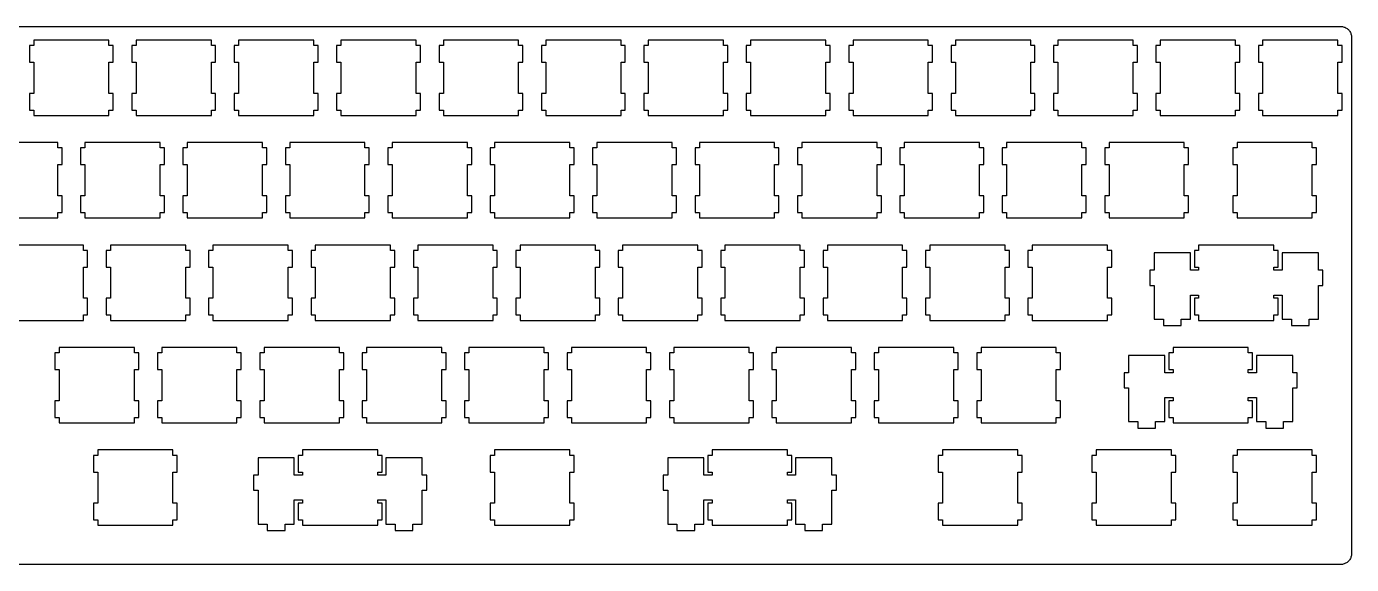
# Model space of a CAD drawing. Extents: x 0 to 391, y 0 to 100.
# Drawn here: x 144.2 to 390.6, y 0.4 to 100.4 of the extents above; entities that cross this region are included whole.
import ezdxf

# ---------------------------------------------------------------- set-up
doc = ezdxf.new("R2010")
doc.units = 0
doc.layers.get('0').update_dxf_attribs({"linetype": 'CONTINUOUS'})

msp = doc.modelspace()

# ---------------------------------------------------------------- linework, layer by layer
at = {"color": 0}
for p, q in [((2.096, 100.446), (388.624, 100.446)), ((388.624, 100.446), (388.779, 100.44)), ((388.779, 100.44), (388.934, 100.422)), ((388.934, 100.422), (389.089, 100.391)), ((389.089, 100.391), (389.241, 100.349)), ((389.241, 100.349), (389.386, 100.294)), ((389.386, 100.294), (389.53, 100.229)), ((389.53, 100.229), (389.664, 100.152)), ((389.664, 100.152), (389.795, 100.065)), ((389.795, 100.065), (389.922, 99.967)), ((389.922, 99.967), (390.035, 99.8608)), ((390.035, 99.8608), (390.14, 99.7451)), ((390.14, 99.7451), (390.239, 99.6227)), ((390.239, 99.6227), (390.327, 99.4915)), ((390.327, 99.4915), (390.405, 99.3539)), ((390.405, 99.3539), (390.469, 99.2117)), ((390.469, 99.2117), (390.525, 99.0656)), ((390.525, 99.0656), (390.564, 98.9129)), ((390.564, 98.9129), (390.596, 98.7598)), ((390.596, 98.7598), (390.613, 98.6028)), ((390.613, 98.6028), (390.62, 98.4458)), ((145.496, 96.9215), (144.695, 96.9215)), ((144.695, 96.9215), (144.695, 93.8209)), ((145.496, 97.9205), (145.496, 96.9215)), ((159.495, 97.9205), (145.496, 97.9205)), ((159.495, 96.9215), (159.495, 97.9205)), ((160.296, 96.9215), (159.495, 96.9215)), ((160.296, 93.8209), (160.296, 96.9215)), ((164.546, 96.9215), (163.745, 96.9215)), ((163.745, 96.9215), (163.745, 93.8209)), ((164.546, 97.9205), (164.546, 96.9215)), ((178.545, 97.9205), (164.546, 97.9205)), ((178.545, 96.9215), (178.545, 97.9205)), ((179.346, 96.9215), (178.545, 96.9215)), ((179.346, 93.8209), (179.346, 96.9215)), ((183.596, 96.9215), (182.795, 96.9215)), ((182.795, 96.9215), (182.795, 93.8209)), ((183.596, 97.9205), (183.596, 96.9215)), ((197.595, 97.9205), (183.596, 97.9205)), ((197.595, 96.9215), (197.595, 97.9205)), ((198.396, 96.9215), (197.595, 96.9215)), ((198.396, 93.8209), (198.396, 96.9215)), ((202.646, 96.9215), (201.845, 96.9215)), ((201.845, 96.9215), (201.845, 93.8209)), ((202.646, 97.9205), (202.646, 96.9215)), ((216.645, 97.9205), (202.646, 97.9205)), ((216.645, 96.9215), (216.645, 97.9205)), ((217.446, 96.9215), (216.645, 96.9215)), ((217.446, 93.8209), (217.446, 96.9215)), ((221.696, 96.9215), (220.895, 96.9215)), ((220.895, 96.9215), (220.895, 93.8209)), ((221.696, 97.9205), (221.696, 96.9215)), ((235.695, 97.9205), (221.696, 97.9205)), ((235.695, 96.9215), (235.695, 97.9205)), ((236.496, 96.9215), (235.695, 96.9215)), ((236.496, 93.8209), (236.496, 96.9215)), ((240.746, 96.9215), (239.945, 96.9215)), ((239.945, 96.9215), (239.945, 93.8209)), ((240.746, 97.9205), (240.746, 96.9215)), ((254.744, 97.9205), (240.746, 97.9205)), ((254.744, 96.9215), (254.744, 97.9205)), ((255.546, 96.9215), (254.744, 96.9215)), ((255.546, 93.8209), (255.546, 96.9215)), ((259.796, 96.9215), (258.995, 96.9215)), ((258.995, 96.9215), (258.995, 93.8209)), ((259.796, 97.9205), (259.796, 96.9215)), ((273.795, 97.9205), (259.796, 97.9205)), ((273.795, 96.9215), (273.795, 97.9205)), ((274.596, 96.9215), (273.795, 96.9215)), ((274.596, 93.8209), (274.596, 96.9215)), ((278.846, 96.9215), (278.045, 96.9215)), ((278.045, 96.9215), (278.045, 93.8209)), ((278.846, 97.9205), (278.846, 96.9215)), ((292.845, 97.9205), (278.846, 97.9205)), ((292.845, 96.9215), (292.845, 97.9205)), ((293.646, 96.9215), (292.845, 96.9215)), ((293.646, 93.8209), (293.646, 96.9215)), ((297.896, 96.9215), (297.095, 96.9215)), ((297.095, 96.9215), (297.095, 93.8209)), ((297.896, 97.9205), (297.896, 96.9215)), ((311.895, 97.9205), (297.896, 97.9205)), ((311.895, 96.9215), (311.895, 97.9205)), ((312.696, 96.9215), (311.895, 96.9215)), ((312.696, 93.8209), (312.696, 96.9215)), ((316.946, 96.9215), (316.145, 96.9215)), ((316.145, 96.9215), (316.145, 93.8209)), ((316.946, 97.9205), (316.946, 96.9215)), ((330.945, 97.9205), (316.946, 97.9205)), ((330.945, 96.9215), (330.945, 97.9205)), ((331.746, 96.9215), (330.945, 96.9215)), ((331.746, 93.8209), (331.746, 96.9215)), ((335.996, 96.9215), (335.195, 96.9215)), ((335.195, 96.9215), (335.195, 93.8209)), ((335.996, 97.9205), (335.996, 96.9215)), ((349.995, 97.9205), (335.996, 97.9205)), ((349.995, 96.9215), (349.995, 97.9205)), ((350.796, 96.9215), (349.995, 96.9215)), ((350.796, 93.8209), (350.796, 96.9215)), ((355.046, 96.9215), (354.245, 96.9215)), ((354.245, 96.9215), (354.245, 93.8209)), ((355.046, 97.9205), (355.046, 96.9215)), ((369.044, 97.9205), (355.046, 97.9205)), ((369.044, 96.9215), (369.044, 97.9205)), ((369.845, 96.9215), (369.044, 96.9215)), ((369.845, 93.8209), (369.845, 96.9215)), ((374.096, 96.9215), (373.295, 96.9215)), ((373.295, 96.9215), (373.295, 93.8209)), ((374.096, 97.9205), (374.096, 96.9215)), ((388.094, 97.9205), (374.096, 97.9205)), ((388.094, 96.9215), (388.094, 97.9205)), ((388.895, 96.9215), (388.094, 96.9215)), ((388.895, 93.8209), (388.895, 96.9215)), ((390.62, 98.4458), (390.62, 2.43362)), ((144.695, 93.8209), (145.496, 93.8209)), ((145.496, 93.8209), (145.496, 88.0209)), ((159.495, 88.0209), (159.495, 93.8209)), ((159.495, 93.8209), (160.296, 93.8209)), ((163.745, 93.8209), (164.546, 93.8209)), ((164.546, 93.8209), (164.546, 88.0209)), ((178.545, 88.0209), (178.545, 93.8209)), ((178.545, 93.8209), (179.346, 93.8209)), ((182.795, 93.8209), (183.596, 93.8209)), ((183.596, 93.8209), (183.596, 88.0209)), ((197.595, 88.0209), (197.595, 93.8209)), ((197.595, 93.8209), (198.396, 93.8209)), ((201.845, 93.8209), (202.646, 93.8209)), ((202.646, 93.8209), (202.646, 88.0209)), ((216.645, 88.0209), (216.645, 93.8209)), ((216.645, 93.8209), (217.446, 93.8209)), ((220.895, 93.8209), (221.696, 93.8209)), ((221.696, 93.8209), (221.696, 88.0209)), ((235.695, 88.0209), (235.695, 93.8209)), ((235.695, 93.8209), (236.496, 93.8209)), ((239.945, 93.8209), (240.746, 93.8209)), ((240.746, 93.8209), (240.746, 88.0209)), ((254.744, 88.0209), (254.744, 93.8209)), ((254.744, 93.8209), (255.546, 93.8209)), ((258.995, 93.8209), (259.796, 93.8209)), ((259.796, 93.8209), (259.796, 88.0209)), ((273.795, 88.0209), (273.795, 93.8209)), ((273.795, 93.8209), (274.596, 93.8209)), ((278.045, 93.8209), (278.846, 93.8209)), ((278.846, 93.8209), (278.846, 88.0209)), ((292.845, 88.0209), (292.845, 93.8209)), ((292.845, 93.8209), (293.646, 93.8209)), ((297.095, 93.8209), (297.896, 93.8209)), ((297.896, 93.8209), (297.896, 88.0209)), ((311.895, 88.0209), (311.895, 93.8209)), ((311.895, 93.8209), (312.696, 93.8209)), ((316.145, 93.8209), (316.946, 93.8209)), ((316.946, 93.8209), (316.946, 88.0209)), ((330.945, 88.0209), (330.945, 93.8209)), ((330.945, 93.8209), (331.746, 93.8209)), ((335.195, 93.8209), (335.996, 93.8209)), ((335.996, 93.8209), (335.996, 88.0209)), ((349.995, 88.0209), (349.995, 93.8209)), ((349.995, 93.8209), (350.796, 93.8209)), ((354.245, 93.8209), (355.046, 93.8209)), ((355.046, 93.8209), (355.046, 88.0209)), ((369.044, 88.0209), (369.044, 93.8209)), ((369.044, 93.8209), (369.845, 93.8209)), ((373.295, 93.8209), (374.096, 93.8209)), ((374.096, 93.8209), (374.096, 88.0209)), ((388.094, 88.0209), (388.094, 93.8209)), ((388.094, 93.8209), (388.895, 93.8209)), ((145.496, 88.0209), (144.695, 88.0209)), ((144.695, 88.0209), (144.695, 84.9217)), ((160.296, 88.0209), (159.495, 88.0209)), ((160.296, 84.9217), (160.296, 88.0209)), ((164.546, 88.0209), (163.745, 88.0209)), ((163.745, 88.0209), (163.745, 84.9217)), ((179.346, 88.0209), (178.545, 88.0209)), ((179.346, 84.9217), (179.346, 88.0209)), ((183.596, 88.0209), (182.795, 88.0209)), ((182.795, 88.0209), (182.795, 84.9217)), ((198.396, 88.0209), (197.595, 88.0209)), ((198.396, 84.9217), (198.396, 88.0209)), ((202.646, 88.0209), (201.845, 88.0209)), ((201.845, 88.0209), (201.845, 84.9217)), ((217.446, 88.0209), (216.645, 88.0209)), ((217.446, 84.9217), (217.446, 88.0209)), ((221.696, 88.0209), (220.895, 88.0209)), ((220.895, 88.0209), (220.895, 84.9217)), ((236.496, 88.0209), (235.695, 88.0209)), ((236.496, 84.9217), (236.496, 88.0209)), ((240.746, 88.0209), (239.945, 88.0209)), ((239.945, 88.0209), (239.945, 84.9217)), ((255.546, 88.0209), (254.744, 88.0209)), ((255.546, 84.9217), (255.546, 88.0209)), ((259.796, 88.0209), (258.995, 88.0209)), ((258.995, 88.0209), (258.995, 84.9217)), ((274.596, 88.0209), (273.795, 88.0209)), ((274.596, 84.9217), (274.596, 88.0209)), ((278.846, 88.0209), (278.045, 88.0209)), ((278.045, 88.0209), (278.045, 84.9217)), ((293.646, 88.0209), (292.845, 88.0209)), ((293.646, 84.9217), (293.646, 88.0209)), ((297.896, 88.0209), (297.095, 88.0209)), ((297.095, 88.0209), (297.095, 84.9217)), ((312.696, 88.0209), (311.895, 88.0209)), ((312.696, 84.9217), (312.696, 88.0209)), ((316.946, 88.0209), (316.145, 88.0209)), ((316.145, 88.0209), (316.145, 84.9217)), ((331.746, 88.0209), (330.945, 88.0209)), ((331.746, 84.9217), (331.746, 88.0209)), ((335.996, 88.0209), (335.195, 88.0209)), ((335.195, 88.0209), (335.195, 84.9217)), ((350.796, 88.0209), (349.995, 88.0209)), ((350.796, 84.9217), (350.796, 88.0209)), ((355.046, 88.0209), (354.245, 88.0209)), ((354.245, 88.0209), (354.245, 84.9217)), ((369.845, 88.0209), (369.044, 88.0209)), ((369.845, 84.9217), (369.845, 88.0209)), ((374.096, 88.0209), (373.295, 88.0209)), ((373.295, 88.0209), (373.295, 84.9217)), ((388.895, 88.0209), (388.094, 88.0209)), ((388.895, 84.9217), (388.895, 88.0209)), ((144.695, 84.9217), (145.496, 84.9217)), ((145.496, 84.9217), (145.496, 83.9212)), ((145.496, 83.9212), (159.495, 83.9212)), ((159.495, 83.9212), (159.495, 84.9217)), ((159.495, 84.9217), (160.296, 84.9217)), ((163.745, 84.9217), (164.546, 84.9217)), ((164.546, 84.9217), (164.546, 83.9212)), ((164.546, 83.9212), (178.545, 83.9212)), ((178.545, 83.9212), (178.545, 84.9217)), ((178.545, 84.9217), (179.346, 84.9217)), ((182.795, 84.9217), (183.596, 84.9217)), ((183.596, 84.9217), (183.596, 83.9212)), ((183.596, 83.9212), (197.595, 83.9212)), ((197.595, 83.9212), (197.595, 84.9217)), ((197.595, 84.9217), (198.396, 84.9217)), ((201.845, 84.9217), (202.646, 84.9217)), ((202.646, 84.9217), (202.646, 83.9212)), ((202.646, 83.9212), (216.645, 83.9212)), ((216.645, 83.9212), (216.645, 84.9217)), ((216.645, 84.9217), (217.446, 84.9217)), ((220.895, 84.9217), (221.696, 84.9217)), ((221.696, 84.9217), (221.696, 83.9212)), ((221.696, 83.9212), (235.695, 83.9212)), ((235.695, 83.9212), (235.695, 84.9217)), ((235.695, 84.9217), (236.496, 84.9217)), ((239.945, 84.9217), (240.746, 84.9217)), ((240.746, 84.9217), (240.746, 83.9212)), ((240.746, 83.9212), (254.744, 83.9212)), ((254.744, 83.9212), (254.744, 84.9217)), ((254.744, 84.9217), (255.546, 84.9217)), ((258.995, 84.9217), (259.796, 84.9217)), ((259.796, 84.9217), (259.796, 83.9212)), ((259.796, 83.9212), (273.795, 83.9212)), ((273.795, 83.9212), (273.795, 84.9217)), ((273.795, 84.9217), (274.596, 84.9217)), ((278.045, 84.9217), (278.846, 84.9217)), ((278.846, 84.9217), (278.846, 83.9212)), ((278.846, 83.9212), (292.845, 83.9212)), ((292.845, 83.9212), (292.845, 84.9217)), ((292.845, 84.9217), (293.646, 84.9217)), ((297.095, 84.9217), (297.896, 84.9217)), ((297.896, 84.9217), (297.896, 83.9212)), ((297.896, 83.9212), (311.895, 83.9212)), ((311.895, 83.9212), (311.895, 84.9217)), ((311.895, 84.9217), (312.696, 84.9217)), ((316.145, 84.9217), (316.946, 84.9217)), ((316.946, 84.9217), (316.946, 83.9212)), ((316.946, 83.9212), (330.945, 83.9212)), ((330.945, 83.9212), (330.945, 84.9217)), ((330.945, 84.9217), (331.746, 84.9217)), ((335.195, 84.9217), (335.996, 84.9217)), ((335.996, 84.9217), (335.996, 83.9212)), ((335.996, 83.9212), (349.995, 83.9212)), ((349.995, 83.9212), (349.995, 84.9217)), ((349.995, 84.9217), (350.796, 84.9217)), ((354.245, 84.9217), (355.046, 84.9217)), ((355.046, 84.9217), (355.046, 83.9212)), ((355.046, 83.9212), (369.044, 83.9212)), ((369.044, 83.9212), (369.044, 84.9217)), ((369.044, 84.9217), (369.845, 84.9217)), ((373.295, 84.9217), (374.096, 84.9217)), ((374.096, 84.9217), (374.096, 83.9212)), ((374.096, 83.9212), (388.094, 83.9212)), ((388.094, 83.9212), (388.094, 84.9217)), ((388.094, 84.9217), (388.895, 84.9217)), ((149.97, 78.8705), (135.971, 78.8705)), ((149.97, 77.8715), (149.97, 78.8705)), ((155.021, 78.8705), (155.021, 77.8715)), ((169.02, 78.8705), (155.021, 78.8705)), ((169.02, 77.8715), (169.02, 78.8705)), ((174.071, 78.8705), (174.071, 77.8715)), ((188.07, 78.8705), (174.071, 78.8705)), ((188.07, 77.8715), (188.07, 78.8705)), ((193.121, 78.8705), (193.121, 77.8715)), ((207.12, 78.8705), (193.121, 78.8705)), ((207.12, 77.8715), (207.12, 78.8705)), ((212.171, 78.8705), (212.171, 77.8715)), ((226.17, 78.8705), (212.171, 78.8705)), ((226.17, 77.8715), (226.17, 78.8705)), ((231.221, 78.8705), (231.221, 77.8715)), ((245.22, 78.8705), (231.221, 78.8705)), ((245.22, 77.8715), (245.22, 78.8705)), ((250.271, 78.8705), (250.271, 77.8715)), ((264.27, 78.8705), (250.271, 78.8705)), ((264.27, 77.8715), (264.27, 78.8705)), ((269.321, 78.8705), (269.321, 77.8715)), ((283.32, 78.8705), (269.321, 78.8705)), ((283.32, 77.8715), (283.32, 78.8705)), ((288.371, 78.8705), (288.371, 77.8715)), ((302.37, 78.8705), (288.371, 78.8705)), ((302.37, 77.8715), (302.37, 78.8705)), ((307.421, 78.8705), (307.421, 77.8715)), ((321.42, 78.8705), (307.421, 78.8705)), ((321.42, 77.8715), (321.42, 78.8705)), ((326.471, 78.8705), (326.471, 77.8715)), ((340.47, 78.8705), (326.471, 78.8705)), ((340.47, 77.8715), (340.47, 78.8705)), ((345.521, 78.8705), (345.521, 77.8715)), ((359.519, 78.8705), (345.521, 78.8705)), ((359.519, 77.8715), (359.519, 78.8705)), ((369.334, 78.8705), (369.334, 77.8715)), ((383.332, 78.8705), (369.334, 78.8705)), ((383.332, 77.8715), (383.332, 78.8705)), ((150.771, 77.8715), (149.97, 77.8715)), ((150.771, 74.7709), (150.771, 77.8715)), ((155.021, 77.8715), (154.22, 77.8715)), ((154.22, 77.8715), (154.22, 74.7709)), ((169.821, 77.8715), (169.02, 77.8715)), ((169.821, 74.7709), (169.821, 77.8715)), ((174.071, 77.8715), (173.27, 77.8715)), ((173.27, 77.8715), (173.27, 74.7709)), ((188.871, 77.8715), (188.07, 77.8715)), ((188.871, 74.7709), (188.871, 77.8715)), ((193.121, 77.8715), (192.32, 77.8715)), ((192.32, 77.8715), (192.32, 74.7709)), ((207.921, 77.8715), (207.12, 77.8715)), ((207.921, 74.7709), (207.921, 77.8715)), ((212.171, 77.8715), (211.37, 77.8715)), ((211.37, 77.8715), (211.37, 74.7709)), ((226.971, 77.8715), (226.17, 77.8715)), ((226.971, 74.7709), (226.971, 77.8715)), ((231.221, 77.8715), (230.42, 77.8715)), ((230.42, 77.8715), (230.42, 74.7709)), ((246.021, 77.8715), (245.22, 77.8715)), ((246.021, 74.7709), (246.021, 77.8715)), ((250.271, 77.8715), (249.47, 77.8715)), ((249.47, 77.8715), (249.47, 74.7709)), ((265.071, 77.8715), (264.27, 77.8715)), ((265.071, 74.7709), (265.071, 77.8715)), ((269.321, 77.8715), (268.52, 77.8715)), ((268.52, 77.8715), (268.52, 74.7709)), ((284.121, 77.8715), (283.32, 77.8715)), ((284.121, 74.7709), (284.121, 77.8715)), ((288.371, 77.8715), (287.57, 77.8715)), ((287.57, 77.8715), (287.57, 74.7709)), ((303.171, 77.8715), (302.37, 77.8715)), ((303.171, 74.7709), (303.171, 77.8715)), ((307.421, 77.8715), (306.62, 77.8715)), ((306.62, 77.8715), (306.62, 74.7709)), ((322.221, 77.8715), (321.42, 77.8715)), ((322.221, 74.7709), (322.221, 77.8715)), ((326.471, 77.8715), (325.67, 77.8715)), ((325.67, 77.8715), (325.67, 74.7709)), ((341.271, 77.8715), (340.47, 77.8715)), ((341.271, 74.7709), (341.271, 77.8715)), ((345.521, 77.8715), (344.72, 77.8715)), ((344.72, 77.8715), (344.72, 74.7709)), ((360.32, 77.8715), (359.519, 77.8715)), ((360.32, 74.7709), (360.32, 77.8715)), ((369.334, 77.8715), (368.533, 77.8715)), ((368.533, 77.8715), (368.533, 74.7709)), ((384.133, 77.8715), (383.332, 77.8715)), ((384.133, 74.7709), (384.133, 77.8715)), ((149.97, 68.9709), (149.97, 74.7709)), ((149.97, 74.7709), (150.771, 74.7709)), ((154.22, 74.7709), (155.021, 74.7709)), ((155.021, 74.7709), (155.021, 68.9709)), ((169.02, 68.9709), (169.02, 74.7709)), ((169.02, 74.7709), (169.821, 74.7709)), ((173.27, 74.7709), (174.071, 74.7709)), ((174.071, 74.7709), (174.071, 68.9709)), ((188.07, 68.9709), (188.07, 74.7709)), ((188.07, 74.7709), (188.871, 74.7709)), ((192.32, 74.7709), (193.121, 74.7709)), ((193.121, 74.7709), (193.121, 68.9709)), ((207.12, 68.9709), (207.12, 74.7709)), ((207.12, 74.7709), (207.921, 74.7709)), ((211.37, 74.7709), (212.171, 74.7709)), ((212.171, 74.7709), (212.171, 68.9709)), ((226.17, 68.9709), (226.17, 74.7709)), ((226.17, 74.7709), (226.971, 74.7709)), ((230.42, 74.7709), (231.221, 74.7709)), ((231.221, 74.7709), (231.221, 68.9709)), ((245.22, 68.9709), (245.22, 74.7709)), ((245.22, 74.7709), (246.021, 74.7709)), ((249.47, 74.7709), (250.271, 74.7709)), ((250.271, 74.7709), (250.271, 68.9709)), ((264.27, 68.9709), (264.27, 74.7709)), ((264.27, 74.7709), (265.071, 74.7709)), ((268.52, 74.7709), (269.321, 74.7709)), ((269.321, 74.7709), (269.321, 68.9709)), ((283.32, 68.9709), (283.32, 74.7709)), ((283.32, 74.7709), (284.121, 74.7709)), ((287.57, 74.7709), (288.371, 74.7709)), ((288.371, 74.7709), (288.371, 68.9709)), ((302.37, 68.9709), (302.37, 74.7709)), ((302.37, 74.7709), (303.171, 74.7709)), ((306.62, 74.7709), (307.421, 74.7709)), ((307.421, 74.7709), (307.421, 68.9709)), ((321.42, 68.9709), (321.42, 74.7709)), ((321.42, 74.7709), (322.221, 74.7709)), ((325.67, 74.7709), (326.471, 74.7709)), ((326.471, 74.7709), (326.471, 68.9709)), ((340.47, 68.9709), (340.47, 74.7709)), ((340.47, 74.7709), (341.271, 74.7709)), ((344.72, 74.7709), (345.521, 74.7709)), ((345.521, 74.7709), (345.521, 68.9709)), ((359.519, 68.9709), (359.519, 74.7709)), ((359.519, 74.7709), (360.32, 74.7709)), ((368.533, 74.7709), (369.334, 74.7709)), ((369.334, 74.7709), (369.334, 68.9709)), ((383.332, 68.9709), (383.332, 74.7709)), ((383.332, 74.7709), (384.133, 74.7709)), ((150.771, 68.9709), (149.97, 68.9709)), ((150.771, 65.8717), (150.771, 68.9709)), ((155.021, 68.9709), (154.22, 68.9709)), ((154.22, 68.9709), (154.22, 65.8717)), ((169.821, 68.9709), (169.02, 68.9709)), ((169.821, 65.8717), (169.821, 68.9709)), ((174.071, 68.9709), (173.27, 68.9709)), ((173.27, 68.9709), (173.27, 65.8717)), ((188.871, 68.9709), (188.07, 68.9709)), ((188.871, 65.8717), (188.871, 68.9709)), ((193.121, 68.9709), (192.32, 68.9709)), ((192.32, 68.9709), (192.32, 65.8717)), ((207.921, 68.9709), (207.12, 68.9709)), ((207.921, 65.8717), (207.921, 68.9709)), ((212.171, 68.9709), (211.37, 68.9709)), ((211.37, 68.9709), (211.37, 65.8717)), ((226.971, 68.9709), (226.17, 68.9709)), ((226.971, 65.8717), (226.971, 68.9709)), ((231.221, 68.9709), (230.42, 68.9709)), ((230.42, 68.9709), (230.42, 65.8717)), ((246.021, 68.9709), (245.22, 68.9709)), ((246.021, 65.8717), (246.021, 68.9709)), ((250.271, 68.9709), (249.47, 68.9709)), ((249.47, 68.9709), (249.47, 65.8717)), ((265.071, 68.9709), (264.27, 68.9709)), ((265.071, 65.8717), (265.071, 68.9709)), ((269.321, 68.9709), (268.52, 68.9709)), ((268.52, 68.9709), (268.52, 65.8717)), ((284.121, 68.9709), (283.32, 68.9709)), ((284.121, 65.8717), (284.121, 68.9709)), ((288.371, 68.9709), (287.57, 68.9709)), ((287.57, 68.9709), (287.57, 65.8717)), ((303.171, 68.9709), (302.37, 68.9709)), ((303.171, 65.8717), (303.171, 68.9709)), ((307.421, 68.9709), (306.62, 68.9709)), ((306.62, 68.9709), (306.62, 65.8717)), ((322.221, 68.9709), (321.42, 68.9709)), ((322.221, 65.8717), (322.221, 68.9709)), ((326.471, 68.9709), (325.67, 68.9709)), ((325.67, 68.9709), (325.67, 65.8717)), ((341.271, 68.9709), (340.47, 68.9709)), ((341.271, 65.8717), (341.271, 68.9709)), ((345.521, 68.9709), (344.72, 68.9709)), ((344.72, 68.9709), (344.72, 65.8717)), ((360.32, 68.9709), (359.519, 68.9709)), ((360.32, 65.8717), (360.32, 68.9709)), ((369.334, 68.9709), (368.533, 68.9709)), ((368.533, 68.9709), (368.533, 65.8717)), ((384.133, 68.9709), (383.332, 68.9709)), ((384.133, 65.8717), (384.133, 68.9709)), ((135.971, 64.8712), (149.97, 64.8712)), ((149.97, 64.8712), (149.97, 65.8717)), ((149.97, 65.8717), (150.771, 65.8717)), ((154.22, 65.8717), (155.021, 65.8717)), ((155.021, 65.8717), (155.021, 64.8712)), ((155.021, 64.8712), (169.02, 64.8712)), ((169.02, 64.8712), (169.02, 65.8717)), ((169.02, 65.8717), (169.821, 65.8717)), ((173.27, 65.8717), (174.071, 65.8717)), ((174.071, 65.8717), (174.071, 64.8712)), ((174.071, 64.8712), (188.07, 64.8712)), ((188.07, 64.8712), (188.07, 65.8717)), ((188.07, 65.8717), (188.871, 65.8717)), ((192.32, 65.8717), (193.121, 65.8717)), ((193.121, 65.8717), (193.121, 64.8712)), ((193.121, 64.8712), (207.12, 64.8712)), ((207.12, 64.8712), (207.12, 65.8717)), ((207.12, 65.8717), (207.921, 65.8717)), ((211.37, 65.8717), (212.171, 65.8717)), ((212.171, 65.8717), (212.171, 64.8712)), ((212.171, 64.8712), (226.17, 64.8712)), ((226.17, 64.8712), (226.17, 65.8717)), ((226.17, 65.8717), (226.971, 65.8717)), ((230.42, 65.8717), (231.221, 65.8717)), ((231.221, 65.8717), (231.221, 64.8712)), ((231.221, 64.8712), (245.22, 64.8712)), ((245.22, 64.8712), (245.22, 65.8717)), ((245.22, 65.8717), (246.021, 65.8717)), ((249.47, 65.8717), (250.271, 65.8717)), ((250.271, 65.8717), (250.271, 64.8712)), ((250.271, 64.8712), (264.27, 64.8712)), ((264.27, 64.8712), (264.27, 65.8717)), ((264.27, 65.8717), (265.071, 65.8717)), ((268.52, 65.8717), (269.321, 65.8717)), ((269.321, 65.8717), (269.321, 64.8712)), ((269.321, 64.8712), (283.32, 64.8712)), ((283.32, 64.8712), (283.32, 65.8717)), ((283.32, 65.8717), (284.121, 65.8717)), ((287.57, 65.8717), (288.371, 65.8717)), ((288.371, 65.8717), (288.371, 64.8712)), ((288.371, 64.8712), (302.37, 64.8712)), ((302.37, 64.8712), (302.37, 65.8717)), ((302.37, 65.8717), (303.171, 65.8717)), ((306.62, 65.8717), (307.421, 65.8717)), ((307.421, 65.8717), (307.421, 64.8712)), ((307.421, 64.8712), (321.42, 64.8712)), ((321.42, 64.8712), (321.42, 65.8717)), ((321.42, 65.8717), (322.221, 65.8717)), ((325.67, 65.8717), (326.471, 65.8717)), ((326.471, 65.8717), (326.471, 64.8712)), ((326.471, 64.8712), (340.47, 64.8712)), ((340.47, 64.8712), (340.47, 65.8717)), ((340.47, 65.8717), (341.271, 65.8717)), ((344.72, 65.8717), (345.521, 65.8717)), ((345.521, 65.8717), (345.521, 64.8712)), ((345.521, 64.8712), (359.519, 64.8712)), ((359.519, 64.8712), (359.519, 65.8717)), ((359.519, 65.8717), (360.32, 65.8717)), ((368.533, 65.8717), (369.334, 65.8717)), ((369.334, 65.8717), (369.334, 64.8712)), ((369.334, 64.8712), (383.332, 64.8712)), ((383.332, 64.8712), (383.332, 65.8717)), ((383.332, 65.8717), (384.133, 65.8717)), ((154.733, 59.8205), (140.732, 59.8205)), ((154.733, 58.8215), (154.733, 59.8205)), ((159.782, 59.8205), (159.782, 58.8215)), ((173.783, 59.8205), (159.782, 59.8205)), ((173.783, 58.8215), (173.783, 59.8205)), ((178.832, 59.8205), (178.832, 58.8215)), ((192.833, 59.8205), (178.832, 59.8205)), ((192.833, 58.8215), (192.833, 59.8205)), ((197.882, 59.8205), (197.882, 58.8215)), ((211.883, 59.8205), (197.882, 59.8205)), ((211.883, 58.8215), (211.883, 59.8205)), ((216.932, 59.8205), (216.932, 58.8215)), ((230.933, 59.8205), (216.932, 59.8205)), ((230.933, 58.8215), (230.933, 59.8205)), ((235.982, 59.8205), (235.982, 58.8215)), ((249.983, 59.8205), (235.982, 59.8205)), ((249.983, 58.8215), (249.983, 59.8205)), ((255.032, 59.8205), (255.032, 58.8215)), ((269.033, 59.8205), (255.032, 59.8205)), ((269.033, 58.8215), (269.033, 59.8205)), ((274.082, 59.8205), (274.082, 58.8215)), ((288.083, 59.8205), (274.082, 59.8205)), ((288.083, 58.8215), (288.083, 59.8205)), ((293.132, 59.8205), (293.132, 58.8215)), ((307.133, 59.8205), (293.132, 59.8205)), ((307.133, 58.8215), (307.133, 59.8205)), ((312.182, 59.8205), (312.182, 58.8215)), ((326.183, 59.8205), (312.182, 59.8205)), ((326.183, 58.8215), (326.183, 59.8205)), ((331.232, 59.8205), (331.232, 58.8215)), ((345.233, 59.8205), (331.232, 59.8205)), ((345.233, 58.8215), (345.233, 59.8205)), ((362.19, 59.8205), (362.19, 58.8215)), ((376.188, 59.8205), (362.19, 59.8205)), ((376.188, 58.8215), (376.188, 59.8205)), ((155.532, 58.8215), (154.733, 58.8215)), ((155.532, 55.7209), (155.532, 58.8215)), ((159.782, 58.8215), (158.983, 58.8215)), ((158.983, 58.8215), (158.983, 55.7209)), ((174.582, 58.8215), (173.783, 58.8215)), ((174.582, 55.7209), (174.582, 58.8215)), ((178.832, 58.8215), (178.033, 58.8215)), ((178.033, 58.8215), (178.033, 55.7209)), ((193.632, 58.8215), (192.833, 58.8215)), ((193.632, 55.7209), (193.632, 58.8215)), ((197.882, 58.8215), (197.083, 58.8215)), ((197.083, 58.8215), (197.083, 55.7209)), ((212.682, 58.8215), (211.883, 58.8215)), ((212.682, 55.7209), (212.682, 58.8215)), ((216.932, 58.8215), (216.133, 58.8215)), ((216.133, 58.8215), (216.133, 55.7209)), ((231.732, 58.8215), (230.933, 58.8215)), ((231.732, 55.7209), (231.732, 58.8215)), ((235.982, 58.8215), (235.183, 58.8215)), ((235.183, 58.8215), (235.183, 55.7209)), ((250.782, 58.8215), (249.983, 58.8215)), ((250.782, 55.7209), (250.782, 58.8215)), ((255.032, 58.8215), (254.233, 58.8215)), ((254.233, 58.8215), (254.233, 55.7209)), ((269.832, 58.8215), (269.033, 58.8215)), ((269.832, 55.7209), (269.832, 58.8215)), ((274.082, 58.8215), (273.283, 58.8215)), ((273.283, 58.8215), (273.283, 55.7209)), ((288.882, 58.8215), (288.083, 58.8215)), ((288.882, 55.7209), (288.882, 58.8215)), ((293.132, 58.8215), (292.333, 58.8215)), ((292.333, 58.8215), (292.333, 55.7209)), ((307.932, 58.8215), (307.133, 58.8215)), ((307.932, 55.7209), (307.932, 58.8215)), ((312.182, 58.8215), (311.383, 58.8215)), ((311.383, 58.8215), (311.383, 55.7209)), ((326.982, 58.8215), (326.183, 58.8215)), ((326.982, 55.7209), (326.982, 58.8215)), ((331.232, 58.8215), (330.433, 58.8215)), ((330.433, 58.8215), (330.433, 55.7209)), ((346.032, 58.8215), (345.233, 58.8215)), ((346.032, 55.7209), (346.032, 58.8215)), ((360.662, 58.3516), (353.914, 58.3516)), ((353.914, 58.3516), (353.914, 55.1215)), ((360.662, 55.1215), (360.662, 58.3516)), ((362.19, 58.8215), (361.389, 58.8215)), ((361.389, 58.8215), (361.389, 55.7209)), ((376.989, 58.8215), (376.188, 58.8215)), ((376.989, 55.7209), (376.989, 58.8215)), ((384.464, 58.3516), (377.712, 58.3516)), ((377.712, 58.3516), (377.712, 55.1215)), ((384.464, 55.1215), (384.464, 58.3516)), ((154.733, 49.9209), (154.733, 55.7209)), ((154.733, 55.7209), (155.532, 55.7209)), ((158.983, 55.7209), (159.782, 55.7209)), ((159.782, 55.7209), (159.782, 49.9209)), ((173.783, 49.9209), (173.783, 55.7209)), ((173.783, 55.7209), (174.582, 55.7209)), ((178.033, 55.7209), (178.832, 55.7209)), ((178.832, 55.7209), (178.832, 49.9209)), ((192.833, 49.9209), (192.833, 55.7209)), ((192.833, 55.7209), (193.632, 55.7209)), ((197.083, 55.7209), (197.882, 55.7209)), ((197.882, 55.7209), (197.882, 49.9209)), ((211.883, 49.9209), (211.883, 55.7209)), ((211.883, 55.7209), (212.682, 55.7209)), ((216.133, 55.7209), (216.932, 55.7209)), ((216.932, 55.7209), (216.932, 49.9209)), ((230.933, 49.9209), (230.933, 55.7209)), ((230.933, 55.7209), (231.732, 55.7209)), ((235.183, 55.7209), (235.982, 55.7209)), ((235.982, 55.7209), (235.982, 49.9209)), ((249.983, 49.9209), (249.983, 55.7209)), ((249.983, 55.7209), (250.782, 55.7209)), ((254.233, 55.7209), (255.032, 55.7209)), ((255.032, 55.7209), (255.032, 49.9209)), ((269.033, 49.9209), (269.033, 55.7209)), ((269.033, 55.7209), (269.832, 55.7209)), ((273.283, 55.7209), (274.082, 55.7209)), ((274.082, 55.7209), (274.082, 49.9209)), ((288.083, 49.9209), (288.083, 55.7209)), ((288.083, 55.7209), (288.882, 55.7209)), ((292.333, 55.7209), (293.132, 55.7209)), ((293.132, 55.7209), (293.132, 49.9209)), ((307.133, 49.9209), (307.133, 55.7209)), ((307.133, 55.7209), (307.932, 55.7209)), ((311.383, 55.7209), (312.182, 55.7209)), ((312.182, 55.7209), (312.182, 49.9209)), ((326.183, 49.9209), (326.183, 55.7209)), ((326.183, 55.7209), (326.982, 55.7209)), ((330.433, 55.7209), (331.232, 55.7209)), ((331.232, 55.7209), (331.232, 49.9209)), ((345.233, 49.9209), (345.233, 55.7209)), ((345.233, 55.7209), (346.032, 55.7209)), ((353.914, 55.1215), (353.088, 55.1215)), ((353.088, 55.1215), (353.088, 52.3215)), ((362.19, 55.1215), (360.662, 55.1215)), ((361.389, 55.7209), (362.19, 55.7209)), ((362.19, 55.7209), (362.19, 55.1215)), ((376.188, 55.1215), (376.188, 55.7209)), ((376.188, 55.7209), (376.989, 55.7209)), ((377.712, 55.1215), (376.188, 55.1215)), ((385.29, 55.1215), (384.464, 55.1215)), ((385.29, 52.3215), (385.29, 55.1215)), ((353.088, 52.3215), (353.914, 52.3215)), ((353.914, 52.3215), (353.914, 46.0527)), ((384.464, 46.0527), (384.464, 52.3215)), ((384.464, 52.3215), (385.29, 52.3215)), ((155.532, 49.9209), (154.733, 49.9209)), ((155.532, 46.8217), (155.532, 49.9209)), ((159.782, 49.9209), (158.983, 49.9209)), ((158.983, 49.9209), (158.983, 46.8217)), ((174.582, 49.9209), (173.783, 49.9209)), ((174.582, 46.8217), (174.582, 49.9209)), ((178.832, 49.9209), (178.033, 49.9209)), ((178.033, 49.9209), (178.033, 46.8217)), ((193.632, 49.9209), (192.833, 49.9209)), ((193.632, 46.8217), (193.632, 49.9209)), ((197.882, 49.9209), (197.083, 49.9209)), ((197.083, 49.9209), (197.083, 46.8217)), ((212.682, 49.9209), (211.883, 49.9209)), ((212.682, 46.8217), (212.682, 49.9209)), ((216.932, 49.9209), (216.133, 49.9209)), ((216.133, 49.9209), (216.133, 46.8217)), ((231.732, 49.9209), (230.933, 49.9209)), ((231.732, 46.8217), (231.732, 49.9209)), ((235.982, 49.9209), (235.183, 49.9209)), ((235.183, 49.9209), (235.183, 46.8217)), ((250.782, 49.9209), (249.983, 49.9209)), ((250.782, 46.8217), (250.782, 49.9209)), ((255.032, 49.9209), (254.233, 49.9209)), ((254.233, 49.9209), (254.233, 46.8217)), ((269.832, 49.9209), (269.033, 49.9209)), ((269.832, 46.8217), (269.832, 49.9209)), ((274.082, 49.9209), (273.283, 49.9209)), ((273.283, 49.9209), (273.283, 46.8217)), ((288.882, 49.9209), (288.083, 49.9209)), ((288.882, 46.8217), (288.882, 49.9209)), ((293.132, 49.9209), (292.333, 49.9209)), ((292.333, 49.9209), (292.333, 46.8217)), ((307.932, 49.9209), (307.133, 49.9209)), ((307.932, 46.8217), (307.932, 49.9209)), ((312.182, 49.9209), (311.383, 49.9209)), ((311.383, 49.9209), (311.383, 46.8217)), ((326.982, 49.9209), (326.183, 49.9209)), ((326.982, 46.8217), (326.982, 49.9209)), ((331.232, 49.9209), (330.433, 49.9209)), ((330.433, 49.9209), (330.433, 46.8217)), ((346.032, 49.9209), (345.233, 49.9209)), ((346.032, 46.8217), (346.032, 49.9209)), ((360.662, 46.0527), (360.662, 50.5217)), ((360.662, 50.5217), (362.19, 50.5217)), ((362.19, 49.9209), (361.389, 49.9209)), ((361.389, 49.9209), (361.389, 46.8217)), ((362.19, 50.5217), (362.19, 49.9209)), ((376.188, 49.9209), (376.188, 50.5217)), ((376.188, 50.5217), (377.712, 50.5217)), ((376.989, 49.9209), (376.188, 49.9209)), ((376.989, 46.8217), (376.989, 49.9209)), ((377.712, 50.5217), (377.712, 46.0527)), ((140.732, 45.8212), (154.733, 45.8212)), ((154.733, 45.8212), (154.733, 46.8217)), ((154.733, 46.8217), (155.532, 46.8217)), ((158.983, 46.8217), (159.782, 46.8217)), ((159.782, 46.8217), (159.782, 45.8212)), ((159.782, 45.8212), (173.783, 45.8212)), ((173.783, 45.8212), (173.783, 46.8217)), ((173.783, 46.8217), (174.582, 46.8217)), ((178.033, 46.8217), (178.832, 46.8217)), ((178.832, 46.8217), (178.832, 45.8212)), ((178.832, 45.8212), (192.833, 45.8212)), ((192.833, 45.8212), (192.833, 46.8217)), ((192.833, 46.8217), (193.632, 46.8217)), ((197.083, 46.8217), (197.882, 46.8217)), ((197.882, 46.8217), (197.882, 45.8212)), ((197.882, 45.8212), (211.883, 45.8212)), ((211.883, 45.8212), (211.883, 46.8217)), ((211.883, 46.8217), (212.682, 46.8217)), ((216.133, 46.8217), (216.932, 46.8217)), ((216.932, 46.8217), (216.932, 45.8212)), ((216.932, 45.8212), (230.933, 45.8212)), ((230.933, 45.8212), (230.933, 46.8217)), ((230.933, 46.8217), (231.732, 46.8217)), ((235.183, 46.8217), (235.982, 46.8217)), ((235.982, 46.8217), (235.982, 45.8212)), ((235.982, 45.8212), (249.983, 45.8212)), ((249.983, 45.8212), (249.983, 46.8217)), ((249.983, 46.8217), (250.782, 46.8217)), ((254.233, 46.8217), (255.032, 46.8217)), ((255.032, 46.8217), (255.032, 45.8212)), ((255.032, 45.8212), (269.033, 45.8212)), ((269.033, 45.8212), (269.033, 46.8217)), ((269.033, 46.8217), (269.832, 46.8217)), ((273.283, 46.8217), (274.082, 46.8217)), ((274.082, 46.8217), (274.082, 45.8212)), ((274.082, 45.8212), (288.083, 45.8212)), ((288.083, 45.8212), (288.083, 46.8217)), ((288.083, 46.8217), (288.882, 46.8217)), ((292.333, 46.8217), (293.132, 46.8217)), ((293.132, 46.8217), (293.132, 45.8212)), ((293.132, 45.8212), (307.133, 45.8212)), ((307.133, 45.8212), (307.133, 46.8217)), ((307.133, 46.8217), (307.932, 46.8217)), ((311.383, 46.8217), (312.182, 46.8217)), ((312.182, 46.8217), (312.182, 45.8212)), ((312.182, 45.8212), (326.183, 45.8212)), ((326.183, 45.8212), (326.183, 46.8217)), ((326.183, 46.8217), (326.982, 46.8217)), ((330.433, 46.8217), (331.232, 46.8217)), ((331.232, 46.8217), (331.232, 45.8212)), ((331.232, 45.8212), (345.233, 45.8212)), ((345.233, 45.8212), (345.233, 46.8217)), ((345.233, 46.8217), (346.032, 46.8217)), ((353.914, 46.0527), (355.639, 46.0527)), ((355.639, 46.0527), (355.639, 44.8511)), ((355.639, 44.8511), (358.937, 44.8511)), ((358.937, 44.8511), (358.937, 46.0527)), ((358.937, 46.0527), (360.662, 46.0527)), ((361.389, 46.8217), (362.19, 46.8217)), ((362.19, 46.8217), (362.19, 45.8212)), ((362.19, 45.8212), (376.188, 45.8212)), ((376.188, 45.8212), (376.188, 46.8217)), ((376.188, 46.8217), (376.989, 46.8217)), ((377.712, 46.0527), (379.437, 46.0527)), ((379.437, 46.0527), (379.437, 44.8511)), ((379.437, 44.8511), (382.739, 44.8511)), ((382.739, 44.8511), (382.739, 46.0527)), ((382.739, 46.0527), (384.464, 46.0527)), ((150.257, 39.7715), (149.458, 39.7715)), ((149.458, 39.7715), (149.458, 36.6723)), ((150.257, 40.7705), (150.257, 39.7715)), ((164.258, 40.7705), (150.257, 40.7705)), ((164.258, 39.7715), (164.258, 40.7705)), ((165.057, 39.7715), (164.258, 39.7715)), ((165.057, 36.6723), (165.057, 39.7715)), ((169.307, 39.7715), (168.508, 39.7715)), ((168.508, 39.7715), (168.508, 36.6723)), ((169.307, 40.7705), (169.307, 39.7715)), ((183.308, 40.7705), (169.307, 40.7705)), ((183.308, 39.7715), (183.308, 40.7705)), ((184.107, 39.7715), (183.308, 39.7715)), ((184.107, 36.6723), (184.107, 39.7715)), ((188.357, 39.7715), (187.558, 39.7715)), ((187.558, 39.7715), (187.558, 36.6723)), ((188.357, 40.7705), (188.357, 39.7715)), ((202.358, 40.7705), (188.357, 40.7705)), ((202.358, 39.7715), (202.358, 40.7705)), ((203.157, 39.7715), (202.358, 39.7715)), ((203.157, 36.6723), (203.157, 39.7715)), ((207.407, 39.7715), (206.608, 39.7715)), ((206.608, 39.7715), (206.608, 36.6723)), ((207.407, 40.7705), (207.407, 39.7715)), ((221.408, 40.7705), (207.407, 40.7705)), ((221.408, 39.7715), (221.408, 40.7705)), ((222.207, 39.7715), (221.408, 39.7715)), ((222.207, 36.6723), (222.207, 39.7715)), ((226.457, 39.7715), (225.658, 39.7715)), ((225.658, 39.7715), (225.658, 36.6723)), ((226.457, 40.7705), (226.457, 39.7715)), ((240.458, 40.7705), (226.457, 40.7705)), ((240.458, 39.7715), (240.458, 40.7705)), ((241.257, 39.7715), (240.458, 39.7715)), ((241.257, 36.6723), (241.257, 39.7715)), ((245.507, 39.7715), (244.708, 39.7715)), ((244.708, 39.7715), (244.708, 36.6723)), ((245.507, 40.7705), (245.507, 39.7715)), ((259.508, 40.7705), (245.507, 40.7705)), ((259.508, 39.7715), (259.508, 40.7705)), ((260.307, 39.7715), (259.508, 39.7715)), ((260.307, 36.6723), (260.307, 39.7715)), ((264.557, 39.7715), (263.758, 39.7715)), ((263.758, 39.7715), (263.758, 36.6723)), ((264.557, 40.7705), (264.557, 39.7715)), ((278.558, 40.7705), (264.557, 40.7705)), ((278.558, 39.7715), (278.558, 40.7705)), ((279.357, 39.7715), (278.558, 39.7715)), ((279.357, 36.6723), (279.357, 39.7715)), ((283.607, 39.7715), (282.808, 39.7715)), ((282.808, 39.7715), (282.808, 36.6723)), ((283.607, 40.7705), (283.607, 39.7715)), ((297.608, 40.7705), (283.607, 40.7705)), ((297.608, 39.7715), (297.608, 40.7705)), ((298.407, 39.7715), (297.608, 39.7715)), ((298.407, 36.6723), (298.407, 39.7715)), ((302.657, 39.7715), (301.858, 39.7715)), ((301.858, 39.7715), (301.858, 36.6723)), ((302.657, 40.7705), (302.657, 39.7715)), ((316.658, 40.7705), (302.657, 40.7705)), ((316.658, 39.7715), (316.658, 40.7705)), ((317.457, 39.7715), (316.658, 39.7715)), ((317.457, 36.6723), (317.457, 39.7715)), ((321.707, 39.7715), (320.908, 39.7715)), ((320.908, 39.7715), (320.908, 36.6723)), ((321.707, 40.7705), (321.707, 39.7715)), ((335.708, 40.7705), (321.707, 40.7705)), ((335.708, 39.7715), (335.708, 40.7705)), ((336.507, 39.7715), (335.708, 39.7715)), ((336.507, 36.6723), (336.507, 39.7715)), ((357.427, 39.7715), (356.627, 39.7715)), ((356.627, 39.7715), (356.627, 36.6723)), ((357.427, 40.7705), (357.427, 39.7715)), ((371.426, 40.7705), (357.427, 40.7705)), ((371.426, 39.7715), (371.426, 40.7705)), ((372.226, 39.7715), (371.426, 39.7715)), ((372.226, 36.6723), (372.226, 39.7715)), ((355.903, 39.3016), (349.152, 39.3016)), ((349.152, 39.3016), (349.152, 36.0715)), ((355.903, 36.0715), (355.903, 39.3016)), ((379.702, 39.3016), (372.95, 39.3016)), ((372.95, 39.3016), (372.95, 36.0715)), ((379.702, 36.0715), (379.702, 39.3016)), ((149.458, 36.6723), (150.257, 36.6723)), ((150.257, 36.6723), (150.257, 30.8708)), ((164.258, 30.8708), (164.258, 36.6723)), ((164.258, 36.6723), (165.057, 36.6723)), ((168.508, 36.6723), (169.307, 36.6723)), ((169.307, 36.6723), (169.307, 30.8708)), ((183.308, 30.8708), (183.308, 36.6723)), ((183.308, 36.6723), (184.107, 36.6723)), ((187.558, 36.6723), (188.357, 36.6723)), ((188.357, 36.6723), (188.357, 30.8708)), ((202.358, 30.8708), (202.358, 36.6723)), ((202.358, 36.6723), (203.157, 36.6723)), ((206.608, 36.6723), (207.407, 36.6723)), ((207.407, 36.6723), (207.407, 30.8708)), ((221.408, 30.8708), (221.408, 36.6723)), ((221.408, 36.6723), (222.207, 36.6723)), ((225.658, 36.6723), (226.457, 36.6723)), ((226.457, 36.6723), (226.457, 30.8708)), ((240.458, 30.8708), (240.458, 36.6723)), ((240.458, 36.6723), (241.257, 36.6723)), ((244.708, 36.6723), (245.507, 36.6723)), ((245.507, 36.6723), (245.507, 30.8708)), ((259.508, 30.8708), (259.508, 36.6723)), ((259.508, 36.6723), (260.307, 36.6723)), ((263.758, 36.6723), (264.557, 36.6723)), ((264.557, 36.6723), (264.557, 30.8708)), ((278.558, 30.8708), (278.558, 36.6723)), ((278.558, 36.6723), (279.357, 36.6723)), ((282.808, 36.6723), (283.607, 36.6723)), ((283.607, 36.6723), (283.607, 30.8708)), ((297.608, 30.8708), (297.608, 36.6723)), ((297.608, 36.6723), (298.407, 36.6723)), ((301.858, 36.6723), (302.657, 36.6723)), ((302.657, 36.6723), (302.657, 30.8708)), ((316.658, 30.8708), (316.658, 36.6723)), ((316.658, 36.6723), (317.457, 36.6723)), ((320.908, 36.6723), (321.707, 36.6723)), ((321.707, 36.6723), (321.707, 30.8708)), ((335.708, 30.8708), (335.708, 36.6723)), ((335.708, 36.6723), (336.507, 36.6723)), ((349.152, 36.0715), (348.327, 36.0715)), ((348.327, 36.0715), (348.327, 33.2714)), ((357.427, 36.0715), (355.903, 36.0715)), ((356.627, 36.6723), (357.427, 36.6723)), ((357.427, 36.6723), (357.427, 36.0715)), ((371.426, 36.0715), (371.426, 36.6723)), ((371.426, 36.6723), (372.226, 36.6723)), ((372.95, 36.0715), (371.426, 36.0715)), ((380.527, 36.0715), (379.702, 36.0715)), ((380.527, 33.2714), (380.527, 36.0715)), ((348.327, 33.2714), (349.152, 33.2714)), ((349.152, 33.2714), (349.152, 27.0013)), ((379.702, 27.0013), (379.702, 33.2714)), ((379.702, 33.2714), (380.527, 33.2714)), ((150.257, 30.8708), (149.458, 30.8708)), ((149.458, 30.8708), (149.458, 27.7716)), ((165.057, 30.8708), (164.258, 30.8708)), ((165.057, 27.7716), (165.057, 30.8708)), ((169.307, 30.8708), (168.508, 30.8708)), ((168.508, 30.8708), (168.508, 27.7716)), ((184.107, 30.8708), (183.308, 30.8708)), ((184.107, 27.7716), (184.107, 30.8708)), ((188.357, 30.8708), (187.558, 30.8708)), ((187.558, 30.8708), (187.558, 27.7716)), ((203.157, 30.8708), (202.358, 30.8708)), ((203.157, 27.7716), (203.157, 30.8708)), ((207.407, 30.8708), (206.608, 30.8708)), ((206.608, 30.8708), (206.608, 27.7716)), ((222.207, 30.8708), (221.408, 30.8708)), ((222.207, 27.7716), (222.207, 30.8708)), ((226.457, 30.8708), (225.658, 30.8708)), ((225.658, 30.8708), (225.658, 27.7716)), ((241.257, 30.8708), (240.458, 30.8708)), ((241.257, 27.7716), (241.257, 30.8708)), ((245.507, 30.8708), (244.708, 30.8708)), ((244.708, 30.8708), (244.708, 27.7716)), ((260.307, 30.8708), (259.508, 30.8708)), ((260.307, 27.7716), (260.307, 30.8708)), ((264.557, 30.8708), (263.758, 30.8708)), ((263.758, 30.8708), (263.758, 27.7716)), ((279.357, 30.8708), (278.558, 30.8708)), ((279.357, 27.7716), (279.357, 30.8708)), ((283.607, 30.8708), (282.808, 30.8708)), ((282.808, 30.8708), (282.808, 27.7716)), ((298.407, 30.8708), (297.608, 30.8708)), ((298.407, 27.7716), (298.407, 30.8708)), ((302.657, 30.8708), (301.858, 30.8708)), ((301.858, 30.8708), (301.858, 27.7716)), ((317.457, 30.8708), (316.658, 30.8708)), ((317.457, 27.7716), (317.457, 30.8708)), ((321.707, 30.8708), (320.908, 30.8708)), ((320.908, 30.8708), (320.908, 27.7716)), ((336.507, 30.8708), (335.708, 30.8708)), ((336.507, 27.7716), (336.507, 30.8708)), ((355.903, 27.0013), (355.903, 31.4716)), ((355.903, 31.4716), (357.427, 31.4716)), ((357.427, 30.8708), (356.627, 30.8708)), ((356.627, 30.8708), (356.627, 27.7716)), ((357.427, 31.4716), (357.427, 30.8708)), ((371.426, 30.8708), (371.426, 31.4716)), ((371.426, 31.4716), (372.95, 31.4716)), ((372.226, 30.8708), (371.426, 30.8708)), ((372.226, 27.7716), (372.226, 30.8708)), ((372.95, 31.4716), (372.95, 27.0013)), ((149.458, 27.7716), (150.257, 27.7716)), ((150.257, 27.7716), (150.257, 26.7711)), ((164.258, 26.7711), (164.258, 27.7716)), ((164.258, 27.7716), (165.057, 27.7716)), ((168.508, 27.7716), (169.307, 27.7716)), ((169.307, 27.7716), (169.307, 26.7711)), ((183.308, 26.7711), (183.308, 27.7716)), ((183.308, 27.7716), (184.107, 27.7716)), ((187.558, 27.7716), (188.357, 27.7716)), ((188.357, 27.7716), (188.357, 26.7711)), ((202.358, 26.7711), (202.358, 27.7716)), ((202.358, 27.7716), (203.157, 27.7716)), ((206.608, 27.7716), (207.407, 27.7716)), ((207.407, 27.7716), (207.407, 26.7711)), ((221.408, 26.7711), (221.408, 27.7716)), ((221.408, 27.7716), (222.207, 27.7716)), ((225.658, 27.7716), (226.457, 27.7716)), ((226.457, 27.7716), (226.457, 26.7711)), ((240.458, 26.7711), (240.458, 27.7716)), ((240.458, 27.7716), (241.257, 27.7716)), ((244.708, 27.7716), (245.507, 27.7716)), ((245.507, 27.7716), (245.507, 26.7711)), ((259.508, 26.7711), (259.508, 27.7716)), ((259.508, 27.7716), (260.307, 27.7716)), ((263.758, 27.7716), (264.557, 27.7716)), ((264.557, 27.7716), (264.557, 26.7711)), ((278.558, 26.7711), (278.558, 27.7716)), ((278.558, 27.7716), (279.357, 27.7716)), ((282.808, 27.7716), (283.607, 27.7716)), ((283.607, 27.7716), (283.607, 26.7711)), ((297.608, 26.7711), (297.608, 27.7716)), ((297.608, 27.7716), (298.407, 27.7716)), ((301.858, 27.7716), (302.657, 27.7716)), ((302.657, 27.7716), (302.657, 26.7711)), ((316.658, 26.7711), (316.658, 27.7716)), ((316.658, 27.7716), (317.457, 27.7716)), ((320.908, 27.7716), (321.707, 27.7716)), ((321.707, 27.7716), (321.707, 26.7711)), ((335.708, 26.7711), (335.708, 27.7716)), ((335.708, 27.7716), (336.507, 27.7716)), ((356.627, 27.7716), (357.427, 27.7716)), ((357.427, 27.7716), (357.427, 26.7711)), ((371.426, 26.7711), (371.426, 27.7716)), ((371.426, 27.7716), (372.226, 27.7716)), ((150.257, 26.7711), (164.258, 26.7711)), ((169.307, 26.7711), (183.308, 26.7711)), ((188.357, 26.7711), (202.358, 26.7711)), ((207.407, 26.7711), (221.408, 26.7711)), ((226.457, 26.7711), (240.458, 26.7711)), ((245.507, 26.7711), (259.508, 26.7711)), ((264.557, 26.7711), (278.558, 26.7711)), ((283.607, 26.7711), (297.608, 26.7711)), ((302.657, 26.7711), (316.658, 26.7711)), ((321.707, 26.7711), (335.708, 26.7711)), ((349.152, 27.0013), (350.876, 27.0013)), ((350.876, 27.0013), (350.876, 25.801)), ((350.876, 25.801), (354.175, 25.801)), ((354.175, 25.801), (354.175, 27.0013)), ((354.175, 27.0013), (355.903, 27.0013)), ((357.427, 26.7711), (371.426, 26.7711)), ((372.95, 27.0013), (374.675, 27.0013)), ((374.675, 27.0013), (374.675, 25.801)), ((374.675, 25.801), (377.977, 25.801)), ((377.977, 25.801), (377.977, 27.0013)), ((377.977, 27.0013), (379.702, 27.0013)), ((157.401, 20.7216), (156.602, 20.7216)), ((156.602, 20.7216), (156.602, 17.6223)), ((157.401, 21.7206), (157.401, 20.7216)), ((171.402, 21.7206), (157.401, 21.7206)), ((171.402, 20.7216), (171.402, 21.7206)), ((172.201, 20.7216), (171.402, 20.7216)), ((172.201, 17.6223), (172.201, 20.7216)), ((193.977, 20.2517), (187.227, 20.2517)), ((187.227, 20.2517), (187.227, 17.0215)), ((193.977, 17.0215), (193.977, 20.2517)), ((195.501, 20.7216), (194.702, 20.7216)), ((194.702, 20.7216), (194.702, 17.6223)), ((195.501, 21.7206), (195.501, 20.7216)), ((209.502, 21.7206), (195.501, 21.7206)), ((209.502, 20.7216), (209.502, 21.7206)), ((210.301, 20.7216), (209.502, 20.7216)), ((210.301, 17.6223), (210.301, 20.7216)), ((217.777, 20.2517), (211.026, 20.2517)), ((211.026, 20.2517), (211.026, 17.0215)), ((217.777, 17.0215), (217.777, 20.2517)), ((231.22, 20.7216), (230.419, 20.7216)), ((230.419, 20.7216), (230.419, 17.6223)), ((231.22, 21.7206), (231.22, 20.7216)), ((245.219, 21.7206), (231.22, 21.7206)), ((245.219, 20.7216), (245.219, 21.7206)), ((246.02, 20.7216), (245.219, 20.7216)), ((246.02, 17.6223), (246.02, 20.7216)), ((270.177, 20.2517), (263.427, 20.2517)), ((263.427, 20.2517), (263.427, 17.0215)), ((270.177, 17.0215), (270.177, 20.2517)), ((271.701, 20.7216), (270.902, 20.7216)), ((270.902, 20.7216), (270.902, 17.6223)), ((271.701, 21.7206), (271.701, 20.7216)), ((285.702, 21.7206), (271.701, 21.7206)), ((285.702, 20.7216), (285.702, 21.7206)), ((286.501, 20.7216), (285.702, 20.7216)), ((286.501, 17.6223), (286.501, 20.7216)), ((293.977, 20.2517), (287.226, 20.2517)), ((287.226, 20.2517), (287.226, 17.0215)), ((293.977, 17.0215), (293.977, 20.2517)), ((314.563, 20.7216), (313.764, 20.7216)), ((313.764, 20.7216), (313.764, 17.6223)), ((314.563, 21.7206), (314.563, 20.7216)), ((328.563, 21.7206), (314.563, 21.7206)), ((328.563, 20.7216), (328.563, 21.7206)), ((329.364, 20.7216), (328.563, 20.7216)), ((329.364, 17.6223), (329.364, 20.7216)), ((343.138, 20.7216), (342.339, 20.7216)), ((342.339, 20.7216), (342.339, 17.6223)), ((343.138, 21.7206), (343.138, 20.7216)), ((357.138, 21.7206), (343.138, 21.7206)), ((357.138, 20.7216), (357.138, 21.7206)), ((357.939, 20.7216), (357.138, 20.7216)), ((357.939, 17.6223), (357.939, 20.7216)), ((369.334, 20.7216), (368.533, 20.7216)), ((368.533, 20.7216), (368.533, 17.6223)), ((369.334, 21.7206), (369.334, 20.7216)), ((383.332, 21.7206), (369.334, 21.7206)), ((383.332, 20.7216), (383.332, 21.7206)), ((384.133, 20.7216), (383.332, 20.7216)), ((384.133, 17.6223), (384.133, 20.7216)), ((156.602, 17.6223), (157.401, 17.6223)), ((157.401, 17.6223), (157.401, 11.8208)), ((171.402, 11.8208), (171.402, 17.6223)), ((171.402, 17.6223), (172.201, 17.6223)), ((194.702, 17.6223), (195.501, 17.6223)), ((195.501, 17.6223), (195.501, 17.0215)), ((209.502, 17.0215), (209.502, 17.6223)), ((209.502, 17.6223), (210.301, 17.6223)), ((230.419, 17.6223), (231.22, 17.6223)), ((231.22, 17.6223), (231.22, 11.8208)), ((245.219, 11.8208), (245.219, 17.6223)), ((245.219, 17.6223), (246.02, 17.6223)), ((270.902, 17.6223), (271.701, 17.6223)), ((271.701, 17.6223), (271.701, 17.0215)), ((285.702, 17.0215), (285.702, 17.6223)), ((285.702, 17.6223), (286.501, 17.6223)), ((313.764, 17.6223), (314.563, 17.6223)), ((314.563, 17.6223), (314.563, 11.8208)), ((328.563, 11.8208), (328.563, 17.6223)), ((328.563, 17.6223), (329.364, 17.6223)), ((342.339, 17.6223), (343.138, 17.6223)), ((343.138, 17.6223), (343.138, 11.8208)), ((357.138, 11.8208), (357.138, 17.6223)), ((357.138, 17.6223), (357.939, 17.6223)), ((368.533, 17.6223), (369.334, 17.6223)), ((369.334, 17.6223), (369.334, 11.8208)), ((383.332, 11.8208), (383.332, 17.6223)), ((383.332, 17.6223), (384.133, 17.6223)), ((187.227, 17.0215), (186.402, 17.0215)), ((186.402, 17.0215), (186.402, 14.2214)), ((195.501, 17.0215), (193.977, 17.0215)), ((211.026, 17.0215), (209.502, 17.0215)), ((218.601, 17.0215), (217.777, 17.0215)), ((218.601, 14.2214), (218.601, 17.0215)), ((263.427, 17.0215), (262.602, 17.0215)), ((262.602, 17.0215), (262.602, 14.2214)), ((271.701, 17.0215), (270.177, 17.0215)), ((287.226, 17.0215), (285.702, 17.0215)), ((294.801, 17.0215), (293.977, 17.0215)), ((294.801, 14.2214), (294.801, 17.0215)), ((186.402, 14.2214), (187.227, 14.2214)), ((187.227, 14.2214), (187.227, 7.95267)), ((193.977, 7.95267), (193.977, 12.4216)), ((193.977, 12.4216), (195.501, 12.4216)), ((195.501, 12.4216), (195.501, 11.8208)), ((209.502, 11.8208), (209.502, 12.4216)), ((209.502, 12.4216), (211.026, 12.4216)), ((211.026, 12.4216), (211.026, 7.95267)), ((217.777, 7.95267), (217.777, 14.2214)), ((217.777, 14.2214), (218.601, 14.2214)), ((262.602, 14.2214), (263.427, 14.2214)), ((263.427, 14.2214), (263.427, 7.95267)), ((270.177, 7.95267), (270.177, 12.4216)), ((270.177, 12.4216), (271.701, 12.4216)), ((271.701, 12.4216), (271.701, 11.8208)), ((285.702, 11.8208), (285.702, 12.4216)), ((285.702, 12.4216), (287.226, 12.4216)), ((287.226, 12.4216), (287.226, 7.95267)), ((293.977, 7.95267), (293.977, 14.2214)), ((293.977, 14.2214), (294.801, 14.2214)), ((157.401, 11.8208), (156.602, 11.8208)), ((156.602, 11.8208), (156.602, 8.72162)), ((172.201, 11.8208), (171.402, 11.8208)), ((172.201, 8.72162), (172.201, 11.8208)), ((195.501, 11.8208), (194.702, 11.8208)), ((194.702, 11.8208), (194.702, 8.72162)), ((210.301, 11.8208), (209.502, 11.8208)), ((210.301, 8.72162), (210.301, 11.8208)), ((231.22, 11.8208), (230.419, 11.8208)), ((230.419, 11.8208), (230.419, 8.72162)), ((246.02, 11.8208), (245.219, 11.8208)), ((246.02, 8.72162), (246.02, 11.8208)), ((271.701, 11.8208), (270.902, 11.8208)), ((270.902, 11.8208), (270.902, 8.72162)), ((286.501, 11.8208), (285.702, 11.8208)), ((286.501, 8.72162), (286.501, 11.8208)), ((314.563, 11.8208), (313.764, 11.8208)), ((313.764, 11.8208), (313.764, 8.72162)), ((329.364, 11.8208), (328.563, 11.8208)), ((329.364, 8.72162), (329.364, 11.8208)), ((343.138, 11.8208), (342.339, 11.8208)), ((342.339, 11.8208), (342.339, 8.72162)), ((357.939, 11.8208), (357.138, 11.8208)), ((357.939, 8.72162), (357.939, 11.8208)), ((369.334, 11.8208), (368.533, 11.8208)), ((368.533, 11.8208), (368.533, 8.72162)), ((384.133, 11.8208), (383.332, 11.8208)), ((384.133, 8.72162), (384.133, 11.8208)), ((156.602, 8.72162), (157.401, 8.72162)), ((157.401, 8.72162), (157.401, 7.72114)), ((157.401, 7.72114), (171.402, 7.72114)), ((171.402, 7.72114), (171.402, 8.72162)), ((171.402, 8.72162), (172.201, 8.72162)), ((187.227, 7.95267), (188.951, 7.95267)), ((188.951, 7.95267), (188.951, 6.751)), ((192.252, 6.751), (192.252, 7.95267)), ((192.252, 7.95267), (193.977, 7.95267)), ((194.702, 8.72162), (195.501, 8.72162)), ((195.501, 8.72162), (195.501, 7.72114)), ((195.501, 7.72114), (209.502, 7.72114)), ((209.502, 7.72114), (209.502, 8.72162)), ((209.502, 8.72162), (210.301, 8.72162)), ((211.026, 7.95267), (212.751, 7.95267)), ((212.751, 7.95267), (212.751, 6.751)), ((216.052, 6.751), (216.052, 7.95267)), ((216.052, 7.95267), (217.777, 7.95267)), ((230.419, 8.72162), (231.22, 8.72162)), ((231.22, 8.72162), (231.22, 7.72114)), ((231.22, 7.72114), (245.219, 7.72114)), ((245.219, 7.72114), (245.219, 8.72162)), ((245.219, 8.72162), (246.02, 8.72162)), ((263.427, 7.95267), (265.151, 7.95267)), ((265.151, 7.95267), (265.151, 6.751)), ((268.452, 6.751), (268.452, 7.95267)), ((268.452, 7.95267), (270.177, 7.95267)), ((270.902, 8.72162), (271.701, 8.72162)), ((271.701, 8.72162), (271.701, 7.72114)), ((271.701, 7.72114), (285.702, 7.72114)), ((285.702, 7.72114), (285.702, 8.72162)), ((285.702, 8.72162), (286.501, 8.72162)), ((287.226, 7.95267), (288.951, 7.95267)), ((288.951, 7.95267), (288.951, 6.751)), ((292.252, 6.751), (292.252, 7.95267)), ((292.252, 7.95267), (293.977, 7.95267)), ((313.764, 8.72162), (314.563, 8.72162)), ((314.563, 8.72162), (314.563, 7.72114)), ((314.563, 7.72114), (328.563, 7.72114)), ((328.563, 7.72114), (328.563, 8.72162)), ((328.563, 8.72162), (329.364, 8.72162)), ((342.339, 8.72162), (343.138, 8.72162)), ((343.138, 8.72162), (343.138, 7.72114)), ((343.138, 7.72114), (357.138, 7.72114)), ((357.138, 7.72114), (357.138, 8.72162)), ((357.138, 8.72162), (357.939, 8.72162)), ((368.533, 8.72162), (369.334, 8.72162)), ((369.334, 8.72162), (369.334, 7.72114)), ((369.334, 7.72114), (383.332, 7.72114)), ((383.332, 7.72114), (383.332, 8.72162)), ((383.332, 8.72162), (384.133, 8.72162)), ((188.951, 6.751), (192.252, 6.751)), ((212.751, 6.751), (216.052, 6.751)), ((265.151, 6.751), (268.452, 6.751)), ((288.951, 6.751), (292.252, 6.751)), ((388.624, 0.4327), (2.096, 0.4327)), ((388.779, 0.43959), (388.624, 0.4327)), ((388.934, 0.45751), (388.779, 0.43959)), ((389.089, 0.48783), (388.934, 0.45751)), ((389.241, 0.53055), (389.089, 0.48783)), ((389.386, 0.58567), (389.241, 0.53055)), ((389.53, 0.65181), (389.386, 0.58567)), ((389.664, 0.7276), (389.53, 0.65181)), ((389.795, 0.8158), (389.664, 0.7276)), ((389.922, 0.91226), (389.795, 0.8158)), ((390.035, 1.01975), (389.922, 0.91226)), ((390.14, 1.13412), (390.035, 1.01975)), ((390.239, 1.25677), (390.14, 1.13412)), ((390.327, 1.38768), (390.239, 1.25677)), ((390.405, 1.52549), (390.327, 1.38768)), ((390.469, 1.6688), (390.405, 1.52549)), ((390.525, 1.81488), (390.469, 1.6688)), ((390.564, 1.96646), (390.525, 1.81488)), ((390.596, 2.1208), (390.564, 1.96646)), ((390.613, 2.27652), (390.596, 2.1208)), ((390.62, 2.43362), (390.613, 2.27652))]:
    msp.add_line(p, q, dxfattribs=at)

doc.saveas('drawing.dxf')
